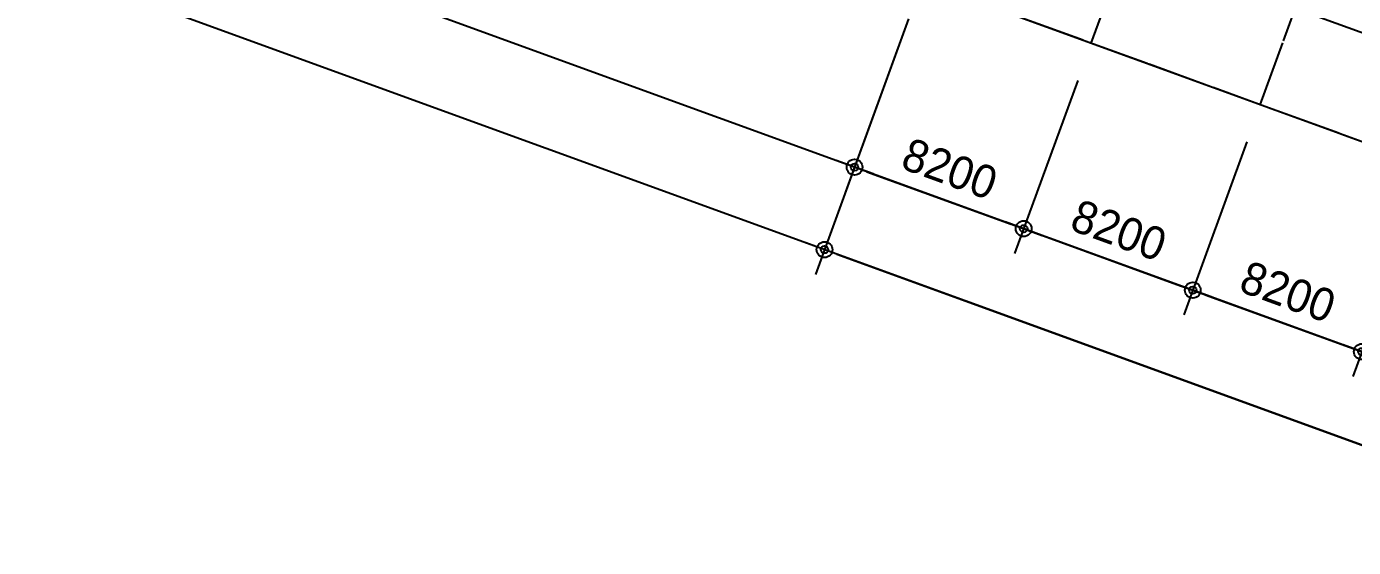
# Model space of a CAD drawing. Extents: x -1102843 to -854660, y -1929973 to -1754472.
# Drawn here: x -1065553 to -1005085, y -1867195 to -1843439 of the extents above; entities that cross this region are included whole.
import ezdxf

# ---------------------------------------------------------------- set-up
doc = ezdxf.new("R2010")
doc.units = 0
doc.header["$LTSCALE"] = 100
doc.header["$MEASUREMENT"] = 0
doc.linetypes.add('CEN', pattern=[62, 60, -1, 0, -1])
doc.layers.get('DEFPOINTS').update_dxf_attribs({"color": 114, "linetype": 'CONTINUOUS'})
for name, color, linetype in [('!!0-Cen', 174, 'CEN'), ('!!0-WALL', 2, 'CONTINUOUS'), ('7DIM', 7, 'CONTINUOUS'), ('Dim', 7, 'CONTINUOUS')]:
    doc.layers.add(name, color=color, linetype=linetype)
doc.layers.add('DEFPOINT', color=135, linetype='CONTINUOUS', plot=False)
doc.styles.add('굴림', font='Gulim.ttf')
doc.styles.add('나눔고딕', font='Dotum.ttf')
doc.styles.add('돋움', font='Dotum.ttf', dxfattribs={"width": 0.8})
doc.dimstyles.new('DIM1', dxfattribs={"dimscale": 300, "dimtxt": 3, "dimasz": 1, "dimexe": 2, "dimexo": 3, "dimgap": 1.1, "dimtad": 1, "dimdec": 0, "dimdsep": 46, "dimtxsty": '돋움', "dimblk": 'DIMDOT', "dimcen": 1.25, "dimclrd": 256, "dimclre": 7, "dimclrt": 20, "dimadec": 0, "dimazin": 0, "dimtfac": 1, "dimtdec": 0, "dimtix": 1, "dimtmove": 2, "dimatfit": 2, "dimfxl": 1, "dimtolj": 1, "dimarcsym": 0})

# ---------------------------------------------------------------- blocks, each defined once
blk = doc.blocks.new('DIMDOT')
at = {"layer": '7DIM'}
blk.add_line((-1.5, 0), (1.5, 0), dxfattribs=at)
for radius in [0.6, 0.28]:
    blk.add_circle((0, 0), radius, dxfattribs=at)
blk = doc.blocks.new('*D395')
at = {"layer": 'DEFPOINTS', "color": 0, "transparency": 16777216}
for p in [(-1024741, -1841397, 0), (-1017035, -1844201, 0), (-1020113, -1852659)]:
    blk.add_point(p, dxfattribs=at)
at = {"layer": 'Dim', "color": 7, "lineweight": -2, "transparency": 16777216}
for p, q in [((-1025356, -1843088), (-1028229, -1850982)), ((-1017651, -1845893), (-1020524, -1853786))]:
    blk.add_line(p, q, dxfattribs=at)
at = {"layer": 'Dim', "lineweight": -2, "transparency": 16777216}
blk.add_line((-1027255, -1850059), (-1020677, -1852453), dxfattribs=at)
at = {"layer": 'Dim', "lineweight": -2, "transparency": 16777216, "xscale": 600, "yscale": 600, "zscale": 600}
for p, rotation in [((-1027819, -1849854), 160.0000000027658), ((-1020113, -1852659), 340.0000000027657)]:
    blk.add_blockref('DIMDOT', p, dxfattribs=dict(at, rotation=rotation))
at = {"layer": 'Dim', "color": 3, "transparency": 16777216, "insert": (-1023483, -1849930), "char_height": 1500, "attachment_point": 5, "rotation": 340, "style": '굴림'}
blk.add_mtext('\\A1;8200', dxfattribs=at)
blk = doc.blocks.new('*D396')
at = {"layer": 'DEFPOINTS', "color": 0, "transparency": 16777216}
for p in [(-1017035, -1844201, 0), (-1009330, -1847006, 0), (-1012408, -1855463)]:
    blk.add_point(p, dxfattribs=at)
at = {"layer": 'Dim', "color": 7, "lineweight": -2, "transparency": 16777216}
for p, q in [((-1017651, -1845893), (-1020524, -1853786)), ((-1009945, -1848697), (-1012818, -1856591))]:
    blk.add_line(p, q, dxfattribs=at)
at = {"layer": 'Dim', "lineweight": -2, "transparency": 16777216}
blk.add_line((-1019550, -1852864), (-1012972, -1855258), dxfattribs=at)
at = {"layer": 'Dim', "lineweight": -2, "transparency": 16777216, "xscale": 600, "yscale": 600, "zscale": 600}
for p, rotation in [((-1020113, -1852659), 160.0000000028001), ((-1012408, -1855463), 340.0000000028001)]:
    blk.add_blockref('DIMDOT', p, dxfattribs=dict(at, rotation=rotation))
at = {"layer": 'Dim', "color": 3, "transparency": 16777216, "insert": (-1015778, -1852735), "char_height": 1500, "attachment_point": 5, "rotation": 340, "style": '굴림'}
blk.add_mtext('\\A1;8200', dxfattribs=at)
blk = doc.blocks.new('*D397')
at = {"layer": 'DEFPOINTS', "color": 0, "transparency": 16777216}
for p in [(-1009330, -1847006, 0), (-1001624, -1849810, 0), (-1004702, -1858268)]:
    blk.add_point(p, dxfattribs=at)
at = {"layer": 'Dim', "color": 7, "lineweight": -2, "transparency": 16777216}
for p, q in [((-1009945, -1848697), (-1012818, -1856591)), ((-1002240, -1851502), (-1005113, -1859395))]:
    blk.add_line(p, q, dxfattribs=at)
at = {"layer": 'Dim', "lineweight": -2, "transparency": 16777216}
blk.add_line((-1011844, -1855668), (-1005266, -1858062), dxfattribs=at)
at = {"layer": 'Dim', "lineweight": -2, "transparency": 16777216, "xscale": 600, "yscale": 600, "zscale": 600}
for p, rotation in [((-1012408, -1855463), 160.0000000027056), ((-1004702, -1858268), 340.0000000027056)]:
    blk.add_blockref('DIMDOT', p, dxfattribs=dict(at, rotation=rotation))
at = {"layer": 'Dim', "color": 3, "transparency": 16777216, "insert": (-1008073, -1855539), "char_height": 1500, "attachment_point": 5, "rotation": 340, "style": '굴림'}
blk.add_mtext('\\A1;8200', dxfattribs=at)
blk = doc.blocks.new('*D398')
at = {"layer": 'DEFPOINTS', "color": 0, "transparency": 16777216}
for p in [(-1001624, -1849810, 0), (-993919, -1852615, 0), (-996997, -1861072)]:
    blk.add_point(p, dxfattribs=at)
at = {"layer": 'Dim', "color": 7, "lineweight": -2, "transparency": 16777216}
for p, q in [((-1002240, -1851502), (-1005113, -1859395)), ((-994534, -1854306), (-997407, -1862200))]:
    blk.add_line(p, q, dxfattribs=at)
at = {"layer": 'Dim', "lineweight": -2, "transparency": 16777216}
blk.add_line((-1004139, -1858473), (-997561, -1860867), dxfattribs=at)
at = {"layer": 'Dim', "lineweight": -2, "transparency": 16777216, "xscale": 600, "yscale": 600, "zscale": 600}
for p, rotation in [((-1004702, -1858268), 160.0000000027273), ((-996997, -1861072), 340.0000000027273)]:
    blk.add_blockref('DIMDOT', p, dxfattribs=dict(at, rotation=rotation))
at = {"layer": 'Dim', "color": 3, "transparency": 16777216, "insert": (-1000367, -1858344), "char_height": 1500, "attachment_point": 5, "rotation": 340, "style": '굴림'}
blk.add_mtext('\\A1;8200', dxfattribs=at)
blk = doc.blocks.new('*D399')
at = {"layer": 'DEFPOINTS', "color": 0, "transparency": 16777216}
for p in [(-1024741, -1841397, 0), (-920247, -1879429, 0), (-924693, -1891645)]:
    blk.add_point(p, dxfattribs=at)
at = {"layer": 'Dim', "color": 7, "lineweight": -2, "transparency": 16777216}
for p, q in [((-1025356, -1843088), (-1029597, -1854740)), ((-920862, -1881121), (-925103, -1892773))]:
    blk.add_line(p, q, dxfattribs=at)
at = {"layer": 'Dim', "lineweight": -2, "transparency": 16777216}
blk.add_line((-1028623, -1853818), (-925257, -1891440), dxfattribs=at)
at = {"layer": 'Dim', "lineweight": -2, "transparency": 16777216, "xscale": 600, "yscale": 600, "zscale": 600}
for p, rotation in [((-1029187, -1853613), 160.0000000027339), ((-924693, -1891645), 340.0000000027339)]:
    blk.add_blockref('DIMDOT', p, dxfattribs=dict(at, rotation=rotation))
at = {"layer": 'Dim', "color": 3, "transparency": 16777216, "insert": (-976457, -1871303), "char_height": 1500, "attachment_point": 5, "rotation": 340, "style": '굴림'}
blk.add_mtext('\\A1;111200', dxfattribs=at)

msp = doc.modelspace()

# ---------------------------------------------------------------- linework, layer by layer
at = {"layer": '!!0-Cen', "ltscale": 0.5}
for p, q in [((-1017035.1, -1844201.3, 0), (-997129.6, -1789511.2, 0)), ((-1009329.7, -1847005.8, 0), (-989424.1, -1792315.7, 0)), ((-918358, -1880116.8, 0), (-1023951.3, -1841684, 0))]:
    msp.add_line(p, q, dxfattribs=at)
at = {"layer": '!!0-WALL'}
msp.add_line((-918886.2, -1874960.1, 0), (-1015204.7, -1839903.1, 0), dxfattribs=at)
at = {"layer": 'DEFPOINT', "linetype": 'Continuous'}
for p, q in [((-915914.8, -1881006.1, 0), (-1048890.7, -1832606.8, 0)), ((-910535.8, -1892541.5, 0), (-1060426.1, -1837985.8, 0)), ((-908145.1, -1897668.3, 0), (-1065553, -1840376.5, 0))]:
    msp.add_line(p, q, dxfattribs=at)

# ---------------------------------------------------------------- dimensions: what is measured, and where the dimension line sits
at = {"layer": 'Dim'}
for p1, p2, distance, picture, middle in [((-1024740.6, -1841396.7, 0), (-920246.8, -1879429.4, 0), -13000, '*D399', (-976457.4, -1871303.1)), ((-1024740.6, -1841396.7, 0), (-1017035.1, -1844201.3, 0), -9000, '*D395', (-1023483.5, -1849930.3)), ((-1017035.1, -1844201.3, 0), (-1009329.7, -1847005.8, 0), -9000, '*D396', (-1015778, -1852734.9)), ((-1009329.7, -1847005.8, 0), (-1001624.2, -1849810.4, 0), -9000, '*D397', (-1008072.5, -1855539.4)), ((-1001624.2, -1849810.4, 0), (-993918.7, -1852615, 0), -9000, '*D398', (-1000367, -1858344))]:
    dim = msp.add_aligned_dim(p1=p1, p2=p2, distance=distance, dimstyle='DIM1', override={"dimscale": 600, "dimtxt": 2.5, "dimtxsty": '나눔고딕', "dimclrt": 3}, dxfattribs=at)
    dim.commit()
    dim.dimension.update_dxf_attribs({"geometry": picture, "text_midpoint": middle})

doc.saveas('drawing.dxf')
